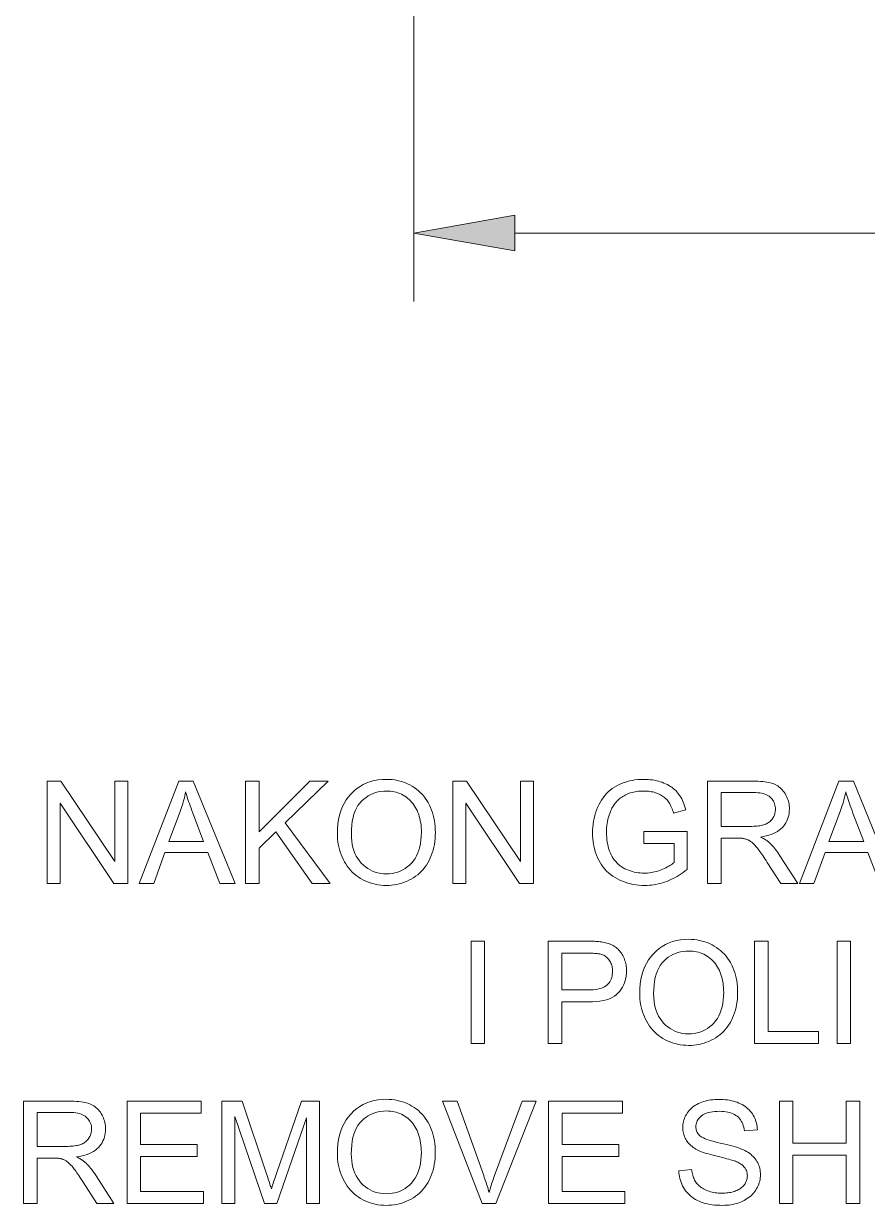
# Model space of a CAD drawing. Extents: x 0 to 297, y 0 to 420.
# Drawn here: x 185.37 to 210.08, y 201.06 to 235.65 of the extents above; entities that cross this region are included whole.
import ezdxf

# ---------------------------------------------------------------- set-up
doc = ezdxf.new("R2010")
doc.units = 0

msp = doc.modelspace()

# ---------------------------------------------------------------- linework, layer by layer
at = {"color": 7, "lineweight": 13}
for p, q in [((196.803, 271.213), (196.803, 227.518)), ((199.758, 229.518), (263.249, 229.518))]:
    msp.add_line(p, q, dxfattribs=at)
for points in [[(199.758, 230.039), (196.803, 229.518), (199.758, 228.997)], [(186.062, 210.477), (186.062, 213.477), (186.469, 213.477), (188.044, 211.122), (188.044, 213.477), (188.425, 213.477), (188.425, 210.477), (188.018, 210.477), (186.442, 212.834), (186.442, 210.477)], [(188.763, 210.477), (189.915, 213.477), (190.343, 213.477), (191.57, 210.477), (191.118, 210.477), (190.768, 211.386), (189.514, 211.386), (189.184, 210.477)], [(191.871, 210.477), (191.871, 213.477), (192.268, 213.477), (192.268, 211.989), (193.758, 213.477), (194.296, 213.477), (193.038, 212.261), (194.351, 210.477), (193.828, 210.477), (192.759, 211.995), (192.268, 211.516), (192.268, 210.477)], [(194.562, 211.938), (194.566, 212.084), (194.578, 212.224), (194.598, 212.357), (194.626, 212.484), (194.662, 212.604), (194.707, 212.718), (194.759, 212.825), (194.819, 212.926), (194.887, 213.02), (194.963, 213.108), (195.046, 213.188), (195.133, 213.26), (195.225, 213.323), (195.321, 213.378), (195.423, 213.424), (195.529, 213.463), (195.639, 213.492), (195.754, 213.513), (195.874, 213.526), (195.999, 213.53), (196.081, 213.528), (196.162, 213.522), (196.241, 213.512), (196.318, 213.498), (196.394, 213.481), (196.468, 213.459), (196.54, 213.433), (196.611, 213.403), (196.68, 213.369), (196.748, 213.332), (196.813, 213.29), (196.875, 213.246), (196.934, 213.198), (196.989, 213.148), (197.042, 213.094), (197.091, 213.037), (197.137, 212.977), (197.18, 212.914), (197.22, 212.848), (197.256, 212.778), (197.29, 212.706), (197.319, 212.632), (197.345, 212.556), (197.368, 212.479), (197.387, 212.399), (197.403, 212.318), (197.415, 212.234), (197.424, 212.149), (197.429, 212.062), (197.431, 211.973), (197.429, 211.883), (197.424, 211.794), (197.415, 211.708), (197.402, 211.623), (197.385, 211.541), (197.365, 211.46), (197.341, 211.381), (197.313, 211.304), (197.282, 211.229), (197.247, 211.156), (197.209, 211.086), (197.167, 211.019), (197.123, 210.956), (197.075, 210.896), (197.025, 210.84), (196.971, 210.787), (196.914, 210.738), (196.854, 210.692), (196.791, 210.65), (196.725, 210.611), (196.657, 210.576), (196.588, 210.544), (196.518, 210.517), (196.447, 210.492), (196.374, 210.472), (196.301, 210.455), (196.226, 210.442), (196.151, 210.433), (196.074, 210.428), (195.997, 210.426), (195.913, 210.428), (195.831, 210.434), (195.751, 210.444), (195.672, 210.459), (195.596, 210.477), (195.521, 210.499), (195.448, 210.526), (195.377, 210.557), (195.307, 210.592), (195.24, 210.63), (195.174, 210.673), (195.113, 210.718), (195.054, 210.767), (194.999, 210.818), (194.946, 210.872), (194.897, 210.93), (194.852, 210.99), (194.809, 211.053), (194.77, 211.12), (194.734, 211.189), (194.701, 211.26), (194.672, 211.332), (194.646, 211.405), (194.624, 211.479), (194.605, 211.553), (194.59, 211.629), (194.578, 211.705), (194.569, 211.782), (194.564, 211.859)], [(197.939, 210.477), (197.939, 213.477), (198.346, 213.477), (199.922, 211.122), (199.922, 213.477), (200.302, 213.477), (200.302, 210.477), (199.895, 210.477), (198.319, 212.834), (198.319, 210.477)], [(203.538, 211.654), (203.538, 212.006), (204.808, 212.008), (204.808, 210.894), (204.75, 210.849), (204.691, 210.806), (204.631, 210.765), (204.571, 210.726), (204.511, 210.69), (204.451, 210.656), (204.39, 210.624), (204.328, 210.595), (204.267, 210.568), (204.205, 210.543), (204.142, 210.521), (204.08, 210.501), (204.017, 210.483), (203.953, 210.468), (203.89, 210.455), (203.826, 210.445), (203.761, 210.436), (203.697, 210.43), (203.632, 210.427), (203.566, 210.426), (203.479, 210.428), (203.393, 210.433), (203.308, 210.443), (203.226, 210.456), (203.144, 210.473), (203.065, 210.494), (202.987, 210.519), (202.911, 210.547), (202.836, 210.579), (202.763, 210.615), (202.693, 210.655), (202.626, 210.698), (202.562, 210.744), (202.502, 210.794), (202.446, 210.847), (202.393, 210.903), (202.344, 210.963), (202.298, 211.026), (202.256, 211.093), (202.218, 211.162), (202.183, 211.235), (202.151, 211.309), (202.124, 211.385), (202.1, 211.462), (202.08, 211.542), (202.063, 211.622), (202.05, 211.705), (202.041, 211.789), (202.035, 211.875), (202.034, 211.963), (202.035, 212.05), (202.041, 212.135), (202.05, 212.22), (202.063, 212.304), (202.079, 212.386), (202.099, 212.467), (202.123, 212.547), (202.151, 212.626), (202.182, 212.704), (202.217, 212.78), (202.255, 212.854), (202.296, 212.924), (202.341, 212.99), (202.389, 213.053), (202.44, 213.111), (202.494, 213.165), (202.552, 213.216), (202.613, 213.262), (202.676, 213.305), (202.744, 213.344), (202.813, 213.379), (202.885, 213.41), (202.959, 213.438), (203.035, 213.462), (203.114, 213.482), (203.194, 213.499), (203.276, 213.512), (203.361, 213.521), (203.447, 213.526), (203.536, 213.528), (203.6, 213.527), (203.663, 213.524), (203.725, 213.519), (203.786, 213.511), (203.845, 213.502), (203.904, 213.49), (203.961, 213.476), (204.016, 213.461), (204.071, 213.443), (204.124, 213.423), (204.175, 213.401), (204.225, 213.377), (204.271, 213.352), (204.316, 213.325), (204.358, 213.297), (204.399, 213.266), (204.436, 213.235), (204.472, 213.201), (204.505, 213.166), (204.536, 213.129), (204.565, 213.09), (204.593, 213.049), (204.619, 213.006), (204.644, 212.96), (204.668, 212.912), (204.69, 212.862), (204.71, 212.809), (204.729, 212.754), (204.747, 212.697), (204.763, 212.638), (204.405, 212.54), (204.391, 212.585), (204.377, 212.627), (204.362, 212.668), (204.346, 212.707), (204.33, 212.744), (204.312, 212.779), (204.295, 212.812), (204.276, 212.844), (204.257, 212.873), (204.238, 212.9), (204.217, 212.926), (204.194, 212.95), (204.17, 212.974), (204.144, 212.996), (204.116, 213.018), (204.086, 213.038), (204.055, 213.058), (204.022, 213.076), (203.987, 213.093), (203.951, 213.11), (203.913, 213.125), (203.875, 213.138), (203.836, 213.15), (203.795, 213.16), (203.755, 213.169), (203.713, 213.176), (203.67, 213.181), (203.627, 213.185), (203.583, 213.188), (203.538, 213.188), (203.484, 213.188), (203.432, 213.185), (203.381, 213.181), (203.332, 213.175), (203.284, 213.168), (203.238, 213.159), (203.193, 213.148), (203.149, 213.135), (203.107, 213.121), (203.067, 213.106), (203.028, 213.088), (202.991, 213.07), (202.955, 213.051), (202.92, 213.031), (202.888, 213.01), (202.856, 212.987), (202.827, 212.964), (202.798, 212.94), (202.772, 212.914), (202.747, 212.888), (202.723, 212.86), (202.7, 212.832), (202.679, 212.804), (202.658, 212.775), (202.639, 212.746), (202.62, 212.716), (202.603, 212.685), (202.587, 212.654), (202.571, 212.623), (202.557, 212.591), (202.536, 212.535), (202.516, 212.478), (202.499, 212.42), (202.484, 212.361), (202.471, 212.301), (202.461, 212.24), (202.453, 212.178), (202.447, 212.115), (202.444, 212.052), (202.443, 211.987), (202.444, 211.908), (202.448, 211.832), (202.455, 211.758), (202.465, 211.687), (202.477, 211.619), (202.493, 211.553), (202.511, 211.49), (202.531, 211.429), (202.555, 211.371), (202.581, 211.316), (202.61, 211.263), (202.641, 211.213), (202.675, 211.166), (202.712, 211.122), (202.751, 211.081), (202.792, 211.042), (202.836, 211.006), (202.883, 210.973), (202.932, 210.942), (202.983, 210.915), (203.036, 210.89), (203.09, 210.868), (203.144, 210.848), (203.199, 210.831), (203.255, 210.817), (203.312, 210.805), (203.369, 210.796), (203.426, 210.789), (203.485, 210.785), (203.544, 210.784), (203.595, 210.785), (203.646, 210.788), (203.697, 210.793), (203.748, 210.8), (203.799, 210.809), (203.849, 210.82), (203.899, 210.833), (203.948, 210.847), (203.998, 210.864), (204.047, 210.883), (204.095, 210.903), (204.141, 210.923), (204.184, 210.944), (204.225, 210.965), (204.263, 210.986), (204.299, 211.007), (204.333, 211.029), (204.364, 211.05), (204.393, 211.073), (204.42, 211.095), (204.42, 211.654)], [(205.4, 210.477), (205.4, 213.477), (206.73, 213.477), (206.808, 213.476), (206.883, 213.474), (206.953, 213.47), (207.02, 213.464), (207.083, 213.457), (207.142, 213.448), (207.197, 213.437), (207.249, 213.425), (207.296, 213.411), (207.34, 213.396), (207.381, 213.379), (207.42, 213.359), (207.458, 213.336), (207.493, 213.312), (207.528, 213.284), (207.56, 213.255), (207.591, 213.222), (207.62, 213.188), (207.648, 213.15), (207.673, 213.111), (207.697, 213.069), (207.718, 213.027), (207.737, 212.984), (207.753, 212.94), (207.767, 212.895), (207.778, 212.85), (207.787, 212.803), (207.793, 212.756), (207.797, 212.707), (207.798, 212.658), (207.796, 212.596), (207.79, 212.535), (207.78, 212.476), (207.765, 212.419), (207.747, 212.364), (207.724, 212.311), (207.697, 212.261), (207.666, 212.212), (207.631, 212.165), (207.592, 212.12), (207.548, 212.078), (207.5, 212.039), (207.447, 212.003), (207.39, 211.971), (207.329, 211.941), (207.262, 211.915), (207.192, 211.892), (207.117, 211.872), (207.037, 211.855), (206.953, 211.842), (206.984, 211.827), (207.013, 211.812), (207.041, 211.797), (207.067, 211.782), (207.092, 211.767), (207.115, 211.752), (207.137, 211.737), (207.157, 211.722), (207.175, 211.707), (207.192, 211.692), (207.227, 211.66), (207.261, 211.625), (207.295, 211.59), (207.329, 211.552), (207.362, 211.513), (207.395, 211.472), (207.427, 211.43), (207.459, 211.386), (207.491, 211.341), (207.522, 211.293), (208.044, 210.477), (207.544, 210.477), (207.147, 211.101), (207.113, 211.154), (207.08, 211.204), (207.049, 211.252), (207.018, 211.297), (206.989, 211.339), (206.961, 211.38), (206.934, 211.417), (206.908, 211.452), (206.884, 211.485), (206.861, 211.514), (206.839, 211.542), (206.817, 211.568), (206.796, 211.593), (206.775, 211.615), (206.754, 211.636), (206.734, 211.655), (206.715, 211.673), (206.696, 211.689), (206.677, 211.703), (206.659, 211.715), (206.642, 211.726), (206.624, 211.737), (206.606, 211.746), (206.588, 211.755), (206.57, 211.764), (206.551, 211.771), (206.533, 211.778), (206.515, 211.784), (206.497, 211.79), (206.478, 211.795), (206.464, 211.798), (206.448, 211.8), (206.43, 211.802), (206.411, 211.804), (206.389, 211.806), (206.366, 211.807), (206.342, 211.808), (206.315, 211.809), (206.287, 211.809), (206.257, 211.809), (205.797, 211.809), (205.797, 210.477)], [(208.091, 210.477), (209.243, 213.477), (209.671, 213.477), (210.898, 210.477), (210.446, 210.477), (210.096, 211.386), (208.842, 211.386), (208.512, 210.477)], [(189.628, 211.709), (190.645, 211.709), (190.332, 212.54), (190.304, 212.614), (190.278, 212.686), (190.253, 212.755), (190.23, 212.821), (190.207, 212.885), (190.187, 212.945), (190.168, 213.004), (190.15, 213.059), (190.134, 213.112), (190.119, 213.162), (190.108, 213.104), (190.095, 213.047), (190.081, 212.989), (190.066, 212.932), (190.05, 212.874), (190.034, 212.817), (190.016, 212.76), (189.998, 212.703), (189.978, 212.646), (189.958, 212.589)], [(194.971, 211.932), (194.974, 211.826), (194.983, 211.724), (194.998, 211.627), (195.018, 211.535), (195.044, 211.447), (195.076, 211.364), (195.114, 211.286), (195.158, 211.212), (195.208, 211.142), (195.263, 211.078), (195.323, 211.018), (195.386, 210.965), (195.451, 210.918), (195.52, 210.878), (195.592, 210.843), (195.666, 210.815), (195.744, 210.794), (195.825, 210.778), (195.908, 210.769), (195.995, 210.765), (196.083, 210.769), (196.168, 210.778), (196.249, 210.794), (196.328, 210.816), (196.403, 210.844), (196.475, 210.879), (196.544, 210.92), (196.61, 210.967), (196.673, 211.021), (196.732, 211.081), (196.787, 211.146), (196.837, 211.217), (196.88, 211.293), (196.918, 211.375), (196.95, 211.462), (196.976, 211.554), (196.996, 211.651), (197.01, 211.754), (197.019, 211.862), (197.022, 211.975), (197.021, 212.047), (197.017, 212.118), (197.011, 212.186), (197.002, 212.253), (196.991, 212.318), (196.977, 212.381), (196.961, 212.442), (196.943, 212.501), (196.922, 212.559), (196.898, 212.614), (196.872, 212.668), (196.844, 212.719), (196.814, 212.767), (196.781, 212.813), (196.746, 212.857), (196.708, 212.898), (196.669, 212.937), (196.627, 212.973), (196.582, 213.007), (196.536, 213.038), (196.488, 213.067), (196.438, 213.092), (196.388, 213.115), (196.336, 213.134), (196.283, 213.151), (196.229, 213.164), (196.174, 213.175), (196.117, 213.182), (196.06, 213.187), (196.001, 213.188), (195.918, 213.185), (195.837, 213.177), (195.758, 213.162), (195.682, 213.142), (195.609, 213.116), (195.537, 213.084), (195.468, 213.047), (195.402, 213.003), (195.337, 212.954), (195.275, 212.899), (195.218, 212.837), (195.166, 212.767), (195.12, 212.69), (195.081, 212.605), (195.047, 212.512), (195.02, 212.412), (194.999, 212.303), (194.984, 212.187), (194.975, 212.064)], [(205.797, 212.153), (206.65, 212.153), (206.703, 212.153), (206.754, 212.155), (206.803, 212.158), (206.849, 212.162), (206.893, 212.167), (206.934, 212.173), (206.973, 212.18), (207.01, 212.189), (207.044, 212.199), (207.076, 212.209), (207.106, 212.221), (207.134, 212.234), (207.161, 212.249), (207.187, 212.265), (207.211, 212.282), (207.233, 212.301), (207.255, 212.321), (207.274, 212.342), (207.292, 212.365), (207.309, 212.389), (207.324, 212.414), (207.338, 212.44), (207.35, 212.465), (207.36, 212.492), (207.369, 212.518), (207.376, 212.546), (207.382, 212.573), (207.386, 212.601), (207.388, 212.63), (207.389, 212.658), (207.387, 212.7), (207.383, 212.74), (207.375, 212.779), (207.364, 212.817), (207.35, 212.852), (207.333, 212.887), (207.313, 212.919), (207.29, 212.95), (207.264, 212.98), (207.234, 213.008), (207.202, 213.034), (207.165, 213.058), (207.126, 213.078), (207.082, 213.096), (207.035, 213.111), (206.985, 213.123), (206.93, 213.133), (206.873, 213.14), (206.811, 213.144), (206.746, 213.145), (205.797, 213.145)], [(208.956, 211.709), (209.974, 211.709), (209.66, 212.54), (209.633, 212.614), (209.606, 212.686), (209.581, 212.755), (209.558, 212.821), (209.536, 212.885), (209.515, 212.945), (209.496, 213.004), (209.478, 213.059), (209.462, 213.112), (209.448, 213.162), (209.436, 213.104), (209.423, 213.047), (209.409, 212.989), (209.394, 212.932), (209.379, 212.874), (209.362, 212.817), (209.344, 212.76), (209.326, 212.703), (209.306, 212.646), (209.286, 212.589)], [(198.478, 205.795), (198.478, 208.795), (198.875, 208.795), (198.875, 205.795)], [(200.739, 205.795), (200.739, 208.795), (201.871, 208.795), (201.929, 208.795), (201.985, 208.794), (202.037, 208.792), (202.087, 208.79), (202.134, 208.788), (202.179, 208.784), (202.22, 208.781), (202.259, 208.776), (202.294, 208.772), (202.327, 208.766), (202.371, 208.758), (202.413, 208.749), (202.453, 208.738), (202.493, 208.726), (202.53, 208.713), (202.567, 208.698), (202.602, 208.682), (202.635, 208.665), (202.667, 208.646), (202.698, 208.626), (202.727, 208.604), (202.755, 208.581), (202.782, 208.557), (202.808, 208.53), (202.832, 208.502), (202.856, 208.472), (202.878, 208.441), (202.899, 208.408), (202.919, 208.373), (202.938, 208.336), (202.955, 208.299), (202.971, 208.26), (202.984, 208.221), (202.996, 208.182), (203.006, 208.141), (203.015, 208.1), (203.021, 208.058), (203.025, 208.015), (203.028, 207.971), (203.029, 207.927), (203.027, 207.852), (203.019, 207.779), (203.007, 207.708), (202.99, 207.64), (202.968, 207.574), (202.941, 207.51), (202.91, 207.449), (202.873, 207.39), (202.832, 207.334), (202.786, 207.279), (202.733, 207.229), (202.672, 207.184), (202.604, 207.144), (202.528, 207.11), (202.444, 207.081), (202.352, 207.057), (202.252, 207.038), (202.145, 207.025), (202.029, 207.017), (201.906, 207.014), (201.136, 207.014), (201.136, 205.795)], [(203.414, 207.256), (203.418, 207.402), (203.43, 207.542), (203.45, 207.675), (203.478, 207.802), (203.514, 207.922), (203.558, 208.035), (203.61, 208.143), (203.671, 208.243), (203.739, 208.338), (203.815, 208.425), (203.897, 208.506), (203.985, 208.578), (204.077, 208.641), (204.173, 208.696), (204.274, 208.742), (204.38, 208.78), (204.491, 208.81), (204.606, 208.831), (204.726, 208.844), (204.85, 208.848), (204.933, 208.846), (205.013, 208.84), (205.092, 208.83), (205.17, 208.816), (205.245, 208.798), (205.319, 208.777), (205.392, 208.751), (205.463, 208.721), (205.532, 208.687), (205.599, 208.65), (205.665, 208.608), (205.726, 208.564), (205.785, 208.516), (205.841, 208.466), (205.893, 208.412), (205.943, 208.355), (205.989, 208.295), (206.032, 208.232), (206.071, 208.165), (206.108, 208.096), (206.141, 208.024), (206.171, 207.95), (206.197, 207.874), (206.22, 207.797), (206.239, 207.717), (206.255, 207.636), (206.267, 207.552), (206.276, 207.467), (206.281, 207.38), (206.283, 207.291), (206.281, 207.2), (206.275, 207.112), (206.266, 207.026), (206.253, 206.941), (206.237, 206.858), (206.217, 206.778), (206.193, 206.699), (206.165, 206.622), (206.134, 206.547), (206.099, 206.474), (206.06, 206.404), (206.019, 206.337), (205.974, 206.274), (205.927, 206.214), (205.876, 206.158), (205.822, 206.105), (205.766, 206.056), (205.706, 206.01), (205.643, 205.968), (205.577, 205.929), (205.509, 205.894), (205.44, 205.862), (205.369, 205.834), (205.298, 205.81), (205.226, 205.79), (205.153, 205.773), (205.078, 205.76), (205.003, 205.751), (204.926, 205.745), (204.848, 205.744), (204.765, 205.746), (204.683, 205.752), (204.602, 205.762), (204.524, 205.776), (204.447, 205.795), (204.372, 205.817), (204.299, 205.844), (204.228, 205.875), (204.159, 205.909), (204.091, 205.948), (204.026, 205.991), (203.964, 206.036), (203.906, 206.085), (203.85, 206.136), (203.798, 206.19), (203.749, 206.248), (203.703, 206.308), (203.661, 206.371), (203.622, 206.438), (203.586, 206.507), (203.553, 206.578), (203.524, 206.65), (203.498, 206.723), (203.476, 206.797), (203.457, 206.871), (203.441, 206.947), (203.429, 207.023), (203.421, 207.1), (203.416, 207.177)], [(206.778, 205.795), (206.778, 208.795), (207.175, 208.795), (207.175, 206.149), (208.653, 206.149), (208.653, 205.795)], [(209.193, 205.795), (209.193, 208.795), (209.59, 208.795), (209.59, 205.795)], [(201.136, 207.368), (201.912, 207.368), (201.987, 207.37), (202.057, 207.374), (202.123, 207.381), (202.184, 207.391), (202.241, 207.404), (202.293, 207.42), (202.341, 207.439), (202.385, 207.46), (202.424, 207.484), (202.458, 207.512), (202.489, 207.542), (202.516, 207.574), (202.541, 207.608), (202.562, 207.645), (202.579, 207.684), (202.594, 207.726), (202.605, 207.769), (202.613, 207.816), (202.618, 207.864), (202.62, 207.915), (202.619, 207.952), (202.616, 207.988), (202.611, 208.023), (202.605, 208.057), (202.596, 208.09), (202.586, 208.121), (202.573, 208.152), (202.559, 208.181), (202.543, 208.21), (202.525, 208.237), (202.505, 208.263), (202.484, 208.287), (202.462, 208.309), (202.439, 208.33), (202.414, 208.348), (202.389, 208.365), (202.362, 208.38), (202.334, 208.393), (202.305, 208.405), (202.274, 208.414), (202.252, 208.419), (202.227, 208.424), (202.199, 208.428), (202.167, 208.431), (202.131, 208.434), (202.093, 208.437), (202.05, 208.438), (202.005, 208.44), (201.956, 208.441), (201.904, 208.441), (201.136, 208.441)], [(203.823, 207.25), (203.826, 207.144), (203.835, 207.042), (203.849, 206.945), (203.87, 206.853), (203.896, 206.765), (203.928, 206.682), (203.966, 206.603), (204.01, 206.529), (204.059, 206.46), (204.115, 206.395), (204.175, 206.336), (204.237, 206.283), (204.303, 206.236), (204.372, 206.196), (204.443, 206.161), (204.518, 206.133), (204.596, 206.111), (204.676, 206.096), (204.76, 206.086), (204.846, 206.083), (204.934, 206.086), (205.019, 206.096), (205.101, 206.112), (205.179, 206.134), (205.255, 206.162), (205.327, 206.197), (205.396, 206.238), (205.462, 206.285), (205.525, 206.339), (205.584, 206.398), (205.639, 206.464), (205.688, 206.535), (205.732, 206.611), (205.769, 206.693), (205.801, 206.78), (205.827, 206.872), (205.848, 206.969), (205.862, 207.072), (205.871, 207.18), (205.874, 207.293), (205.872, 207.365), (205.869, 207.436), (205.862, 207.504), (205.854, 207.571), (205.843, 207.636), (205.829, 207.699), (205.813, 207.76), (205.794, 207.819), (205.773, 207.877), (205.75, 207.932), (205.724, 207.986), (205.696, 208.037), (205.665, 208.085), (205.632, 208.131), (205.597, 208.175), (205.56, 208.216), (205.52, 208.255), (205.478, 208.291), (205.434, 208.325), (205.388, 208.356), (205.339, 208.384), (205.29, 208.41), (205.239, 208.433), (205.188, 208.452), (205.135, 208.469), (205.08, 208.482), (205.025, 208.493), (204.969, 208.5), (204.911, 208.505), (204.852, 208.506), (204.769, 208.503), (204.689, 208.495), (204.61, 208.48), (204.534, 208.46), (204.46, 208.434), (204.389, 208.402), (204.32, 208.364), (204.253, 208.321), (204.189, 208.272), (204.127, 208.217), (204.069, 208.155), (204.018, 208.085), (203.972, 208.008), (203.933, 207.923), (203.899, 207.83), (203.872, 207.73), (203.85, 207.621), (203.835, 207.505), (203.826, 207.381)], [(185.375, 201.113), (185.375, 204.113), (186.705, 204.113), (186.783, 204.112), (186.858, 204.109), (186.928, 204.105), (186.995, 204.1), (187.058, 204.092), (187.117, 204.084), (187.172, 204.073), (187.224, 204.061), (187.271, 204.047), (187.315, 204.032), (187.356, 204.014), (187.395, 203.995), (187.433, 203.972), (187.468, 203.947), (187.503, 203.92), (187.535, 203.89), (187.566, 203.858), (187.595, 203.823), (187.623, 203.786), (187.648, 203.746), (187.672, 203.705), (187.693, 203.663), (187.712, 203.62), (187.728, 203.576), (187.742, 203.531), (187.753, 203.485), (187.762, 203.439), (187.768, 203.391), (187.772, 203.343), (187.773, 203.294), (187.771, 203.231), (187.765, 203.17), (187.755, 203.112), (187.74, 203.055), (187.722, 203), (187.699, 202.947), (187.672, 202.896), (187.641, 202.848), (187.606, 202.801), (187.567, 202.756), (187.523, 202.714), (187.475, 202.675), (187.422, 202.639), (187.365, 202.606), (187.304, 202.577), (187.238, 202.551), (187.167, 202.528), (187.092, 202.508), (187.012, 202.491), (186.928, 202.478), (186.959, 202.462), (186.988, 202.447), (187.016, 202.432), (187.042, 202.417), (187.067, 202.402), (187.09, 202.387), (187.112, 202.373), (187.132, 202.358), (187.15, 202.343), (187.168, 202.328), (187.202, 202.296), (187.236, 202.261), (187.27, 202.225), (187.304, 202.188), (187.337, 202.149), (187.37, 202.108), (187.402, 202.066), (187.434, 202.022), (187.466, 201.976), (187.497, 201.929), (188.019, 201.113), (187.52, 201.113), (187.123, 201.737), (187.088, 201.79), (187.055, 201.84), (187.024, 201.887), (186.993, 201.933), (186.964, 201.975), (186.936, 202.015), (186.909, 202.053), (186.884, 202.088), (186.859, 202.12), (186.836, 202.15), (186.814, 202.178), (186.792, 202.204), (186.771, 202.228), (186.75, 202.251), (186.729, 202.272), (186.709, 202.291), (186.69, 202.309), (186.671, 202.324), (186.653, 202.338), (186.634, 202.351), (186.617, 202.362), (186.599, 202.372), (186.581, 202.382), (186.563, 202.391), (186.545, 202.399), (186.527, 202.407), (186.508, 202.414), (186.49, 202.42), (186.472, 202.426), (186.453, 202.431), (186.439, 202.433), (186.423, 202.436), (186.405, 202.438), (186.386, 202.44), (186.364, 202.441), (186.341, 202.443), (186.317, 202.444), (186.29, 202.444), (186.262, 202.445), (186.232, 202.445), (185.772, 202.445), (185.772, 201.113)], [(188.404, 201.113), (188.404, 204.113), (190.573, 204.113), (190.573, 203.759), (188.801, 203.759), (188.801, 202.84), (190.46, 202.84), (190.46, 202.488), (188.801, 202.488), (188.801, 201.467), (190.642, 201.467), (190.642, 201.113)], [(191.178, 201.113), (191.178, 204.113), (191.776, 204.113), (192.486, 201.989), (192.505, 201.931), (192.523, 201.876), (192.54, 201.824), (192.556, 201.775), (192.571, 201.729), (192.585, 201.686), (192.598, 201.646), (192.609, 201.609), (192.62, 201.575), (192.629, 201.544), (192.64, 201.579), (192.652, 201.616), (192.665, 201.656), (192.679, 201.7), (192.695, 201.747), (192.711, 201.796), (192.729, 201.849), (192.748, 201.905), (192.768, 201.963), (192.789, 202.025), (193.507, 204.113), (194.041, 204.113), (194.041, 201.113), (193.659, 201.113), (193.659, 203.624), (192.787, 201.113), (192.429, 201.113), (191.561, 203.667), (191.561, 201.113)], [(194.561, 202.574), (194.565, 202.72), (194.577, 202.86), (194.597, 202.993), (194.625, 203.119), (194.661, 203.24), (194.706, 203.353), (194.758, 203.461), (194.818, 203.561), (194.886, 203.656), (194.962, 203.743), (195.045, 203.824), (195.132, 203.895), (195.224, 203.959), (195.32, 204.014), (195.422, 204.06), (195.528, 204.098), (195.638, 204.128), (195.753, 204.149), (195.873, 204.162), (195.998, 204.166), (196.08, 204.164), (196.161, 204.158), (196.24, 204.148), (196.317, 204.134), (196.393, 204.116), (196.467, 204.094), (196.539, 204.069), (196.61, 204.039), (196.679, 204.005), (196.747, 203.967), (196.812, 203.926), (196.874, 203.882), (196.933, 203.834), (196.988, 203.784), (197.041, 203.73), (197.09, 203.673), (197.136, 203.613), (197.179, 203.55), (197.219, 203.483), (197.255, 203.414), (197.288, 203.342), (197.318, 203.268), (197.344, 203.192), (197.367, 203.115), (197.386, 203.035), (197.402, 202.954), (197.414, 202.87), (197.423, 202.785), (197.428, 202.698), (197.43, 202.609), (197.428, 202.518), (197.423, 202.43), (197.414, 202.343), (197.401, 202.259), (197.384, 202.176), (197.364, 202.096), (197.34, 202.017), (197.312, 201.94), (197.281, 201.865), (197.246, 201.792), (197.208, 201.722), (197.166, 201.655), (197.122, 201.592), (197.074, 201.532), (197.023, 201.476), (196.97, 201.423), (196.913, 201.374), (196.853, 201.328), (196.79, 201.285), (196.724, 201.247), (196.656, 201.212), (196.587, 201.18), (196.517, 201.152), (196.446, 201.128), (196.373, 201.108), (196.3, 201.091), (196.225, 201.078), (196.15, 201.069), (196.073, 201.063), (195.996, 201.062), (195.912, 201.064), (195.83, 201.07), (195.75, 201.08), (195.671, 201.094), (195.595, 201.113), (195.52, 201.135), (195.447, 201.162), (195.376, 201.192), (195.306, 201.227), (195.239, 201.266), (195.173, 201.309), (195.112, 201.354), (195.053, 201.402), (194.998, 201.454), (194.945, 201.508), (194.896, 201.565), (194.851, 201.626), (194.808, 201.689), (194.769, 201.756), (194.733, 201.825), (194.7, 201.896), (194.671, 201.968), (194.645, 202.041), (194.623, 202.115), (194.604, 202.189), (194.589, 202.264), (194.577, 202.34), (194.568, 202.417), (194.563, 202.495)], [(198.799, 201.113), (197.637, 204.113), (198.067, 204.113), (198.846, 201.933), (198.865, 201.881), (198.883, 201.83), (198.9, 201.779), (198.917, 201.729), (198.933, 201.68), (198.948, 201.631), (198.963, 201.583), (198.977, 201.535), (198.991, 201.488), (199.004, 201.442), (199.018, 201.491), (199.033, 201.54), (199.048, 201.589), (199.063, 201.639), (199.079, 201.688), (199.095, 201.737), (199.112, 201.786), (199.13, 201.835), (199.147, 201.884), (199.166, 201.933), (199.976, 204.113), (200.381, 204.113), (199.206, 201.113)], [(200.745, 201.113), (200.745, 204.113), (202.915, 204.113), (202.915, 203.759), (201.142, 203.759), (201.142, 202.84), (202.802, 202.84), (202.802, 202.488), (201.142, 202.488), (201.142, 201.467), (202.984, 201.467), (202.984, 201.113)], [(204.562, 202.077), (204.936, 202.109), (204.942, 202.065), (204.95, 202.022), (204.959, 201.981), (204.969, 201.942), (204.981, 201.904), (204.994, 201.868), (205.008, 201.834), (205.024, 201.801), (205.041, 201.77), (205.06, 201.74), (205.081, 201.712), (205.103, 201.684), (205.128, 201.658), (205.155, 201.633), (205.184, 201.609), (205.215, 201.587), (205.249, 201.565), (205.284, 201.544), (205.322, 201.525), (205.362, 201.507), (205.403, 201.49), (205.446, 201.475), (205.489, 201.461), (205.534, 201.45), (205.579, 201.44), (205.626, 201.432), (205.674, 201.426), (205.722, 201.421), (205.772, 201.418), (205.822, 201.418), (205.867, 201.418), (205.911, 201.42), (205.954, 201.424), (205.996, 201.428), (206.036, 201.434), (206.076, 201.442), (206.114, 201.451), (206.152, 201.461), (206.188, 201.472), (206.224, 201.485), (206.257, 201.499), (206.29, 201.514), (206.32, 201.53), (206.348, 201.547), (206.375, 201.565), (206.4, 201.584), (206.423, 201.604), (206.445, 201.625), (206.464, 201.647), (206.482, 201.67), (206.499, 201.694), (206.513, 201.718), (206.526, 201.743), (206.537, 201.768), (206.546, 201.793), (206.554, 201.819), (206.56, 201.846), (206.564, 201.872), (206.566, 201.9), (206.567, 201.927), (206.566, 201.955), (206.564, 201.982), (206.56, 202.009), (206.554, 202.034), (206.547, 202.059), (206.538, 202.084), (206.527, 202.107), (206.515, 202.13), (206.501, 202.152), (206.485, 202.174), (206.468, 202.194), (206.448, 202.215), (206.427, 202.234), (206.403, 202.253), (206.377, 202.271), (206.349, 202.288), (206.319, 202.305), (206.286, 202.321), (206.252, 202.336), (206.215, 202.351), (206.188, 202.361), (206.155, 202.372), (206.117, 202.384), (206.072, 202.397), (206.021, 202.411), (205.965, 202.426), (205.903, 202.442), (205.835, 202.459), (205.761, 202.478), (205.681, 202.497), (205.601, 202.517), (205.526, 202.536), (205.455, 202.556), (205.39, 202.575), (205.33, 202.593), (205.274, 202.612), (205.224, 202.63), (205.178, 202.649), (205.138, 202.667), (205.102, 202.684), (205.06, 202.707), (205.021, 202.731), (204.983, 202.757), (204.948, 202.783), (204.915, 202.81), (204.884, 202.839), (204.855, 202.868), (204.828, 202.899), (204.804, 202.931), (204.782, 202.964), (204.762, 202.997), (204.744, 203.032), (204.728, 203.067), (204.714, 203.103), (204.703, 203.14), (204.693, 203.178), (204.686, 203.217), (204.681, 203.256), (204.677, 203.296), (204.676, 203.337), (204.678, 203.382), (204.682, 203.427), (204.688, 203.471), (204.697, 203.514), (204.709, 203.557), (204.723, 203.599), (204.74, 203.641), (204.759, 203.682), (204.781, 203.722), (204.805, 203.762), (204.832, 203.8), (204.862, 203.837), (204.893, 203.872), (204.927, 203.904), (204.964, 203.935), (205.003, 203.964), (205.044, 203.992), (205.088, 204.017), (205.134, 204.04), (205.182, 204.062), (205.232, 204.081), (205.283, 204.098), (205.335, 204.114), (205.389, 204.127), (205.443, 204.138), (205.499, 204.147), (205.556, 204.155), (205.613, 204.16), (205.672, 204.163), (205.732, 204.164), (205.798, 204.163), (205.863, 204.16), (205.925, 204.154), (205.987, 204.147), (206.046, 204.137), (206.104, 204.125), (206.161, 204.111), (206.216, 204.095), (206.269, 204.077), (206.321, 204.056), (206.37, 204.034), (206.418, 204.009), (206.463, 203.983), (206.506, 203.954), (206.546, 203.924), (206.584, 203.891), (206.62, 203.856), (206.653, 203.82), (206.684, 203.781), (206.713, 203.74), (206.739, 203.698), (206.762, 203.655), (206.783, 203.61), (206.802, 203.564), (206.818, 203.518), (206.831, 203.47), (206.842, 203.421), (206.851, 203.371), (206.857, 203.32), (206.86, 203.268), (206.479, 203.239), (206.472, 203.294), (206.461, 203.347), (206.448, 203.397), (206.431, 203.444), (206.412, 203.489), (206.39, 203.53), (206.365, 203.569), (206.337, 203.605), (206.306, 203.638), (206.272, 203.669), (206.234, 203.696), (206.194, 203.721), (206.15, 203.743), (206.103, 203.762), (206.052, 203.778), (205.998, 203.791), (205.941, 203.801), (205.88, 203.808), (205.816, 203.812), (205.749, 203.814), (205.679, 203.813), (205.612, 203.809), (205.55, 203.802), (205.492, 203.793), (205.437, 203.781), (205.387, 203.766), (205.34, 203.749), (205.298, 203.729), (205.259, 203.707), (205.224, 203.682), (205.193, 203.655), (205.165, 203.627), (205.14, 203.598), (205.118, 203.568), (205.1, 203.536), (205.085, 203.504), (205.074, 203.471), (205.066, 203.436), (205.061, 203.4), (205.059, 203.364), (205.06, 203.332), (205.064, 203.301), (205.07, 203.272), (205.078, 203.244), (205.088, 203.216), (205.101, 203.19), (205.116, 203.165), (205.134, 203.142), (205.154, 203.119), (205.176, 203.098), (205.202, 203.077), (205.236, 203.056), (205.278, 203.035), (205.327, 203.013), (205.383, 202.992), (205.446, 202.971), (205.517, 202.949), (205.596, 202.927), (205.681, 202.906), (205.774, 202.884), (205.868, 202.862), (205.956, 202.841), (206.037, 202.821), (206.113, 202.801), (206.182, 202.781), (206.246, 202.762), (206.303, 202.744), (206.354, 202.726), (206.399, 202.709), (206.438, 202.692), (206.489, 202.668), (206.538, 202.642), (206.583, 202.614), (206.626, 202.586), (206.666, 202.556), (206.703, 202.524), (206.738, 202.492), (206.77, 202.458), (206.799, 202.423), (206.825, 202.387), (206.849, 202.349), (206.87, 202.31), (206.889, 202.27), (206.905, 202.229), (206.919, 202.187), (206.93, 202.144), (206.939, 202.1), (206.945, 202.054), (206.949, 202.008), (206.95, 201.96), (206.949, 201.912), (206.944, 201.865), (206.938, 201.819), (206.928, 201.773), (206.916, 201.727), (206.901, 201.683), (206.883, 201.638), (206.862, 201.594), (206.839, 201.551), (206.813, 201.509), (206.784, 201.467), (206.753, 201.428), (206.72, 201.39), (206.684, 201.354), (206.646, 201.32), (206.605, 201.288), (206.562, 201.258), (206.517, 201.23), (206.469, 201.204), (206.419, 201.179), (206.367, 201.157), (206.314, 201.137), (206.259, 201.119), (206.203, 201.104), (206.146, 201.091), (206.088, 201.08), (206.028, 201.072), (205.967, 201.066), (205.904, 201.063), (205.841, 201.062), (205.761, 201.063), (205.683, 201.066), (205.608, 201.072), (205.536, 201.081), (205.467, 201.091), (205.4, 201.104), (205.335, 201.12), (205.274, 201.137), (205.215, 201.158), (205.158, 201.18), (205.105, 201.205), (205.053, 201.232), (205.004, 201.262), (204.957, 201.294), (204.913, 201.329), (204.871, 201.366), (204.831, 201.405), (204.794, 201.447), (204.759, 201.491), (204.727, 201.537), (204.697, 201.586), (204.67, 201.635), (204.646, 201.686), (204.625, 201.738), (204.607, 201.791), (204.592, 201.846), (204.58, 201.902), (204.571, 201.959), (204.565, 202.017)], [(207.505, 201.113), (207.505, 204.113), (207.902, 204.113), (207.902, 202.881), (209.461, 202.881), (209.461, 204.113), (209.858, 204.113), (209.858, 201.113), (209.461, 201.113), (209.461, 202.527), (207.902, 202.527), (207.902, 201.113)], [(185.772, 202.789), (186.625, 202.789), (186.679, 202.789), (186.729, 202.791), (186.778, 202.794), (186.824, 202.798), (186.868, 202.803), (186.909, 202.809), (186.948, 202.816), (186.985, 202.825), (187.019, 202.834), (187.051, 202.845), (187.081, 202.857), (187.109, 202.87), (187.136, 202.885), (187.162, 202.901), (187.186, 202.918), (187.209, 202.937), (187.23, 202.957), (187.249, 202.978), (187.268, 203.001), (187.284, 203.025), (187.299, 203.05), (187.313, 203.075), (187.325, 203.101), (187.335, 203.128), (187.344, 203.154), (187.351, 203.181), (187.357, 203.209), (187.361, 203.237), (187.363, 203.265), (187.364, 203.294), (187.362, 203.336), (187.358, 203.376), (187.35, 203.415), (187.339, 203.452), (187.325, 203.488), (187.308, 203.522), (187.288, 203.555), (187.265, 203.586), (187.239, 203.616), (187.21, 203.644), (187.177, 203.67), (187.141, 203.693), (187.101, 203.714), (187.057, 203.732), (187.01, 203.747), (186.96, 203.759), (186.905, 203.769), (186.848, 203.776), (186.786, 203.78), (186.721, 203.781), (185.772, 203.781)], [(194.97, 202.568), (194.973, 202.461), (194.982, 202.36), (194.997, 202.263), (195.017, 202.171), (195.043, 202.083), (195.075, 202), (195.113, 201.921), (195.157, 201.847), (195.207, 201.778), (195.262, 201.713), (195.322, 201.654), (195.385, 201.601), (195.45, 201.554), (195.519, 201.514), (195.591, 201.479), (195.665, 201.451), (195.743, 201.429), (195.824, 201.414), (195.907, 201.404), (195.994, 201.401), (196.082, 201.404), (196.167, 201.414), (196.248, 201.43), (196.327, 201.452), (196.402, 201.48), (196.474, 201.515), (196.543, 201.556), (196.609, 201.603), (196.672, 201.656), (196.731, 201.716), (196.786, 201.782), (196.836, 201.853), (196.879, 201.929), (196.917, 202.011), (196.949, 202.097), (196.975, 202.19), (196.995, 202.287), (197.009, 202.39), (197.018, 202.497), (197.021, 202.611), (197.02, 202.683), (197.016, 202.753), (197.01, 202.822), (197.001, 202.889), (196.99, 202.954), (196.976, 203.017), (196.96, 203.078), (196.942, 203.137), (196.921, 203.195), (196.897, 203.25), (196.871, 203.304), (196.843, 203.354), (196.813, 203.403), (196.78, 203.449), (196.745, 203.493), (196.707, 203.534), (196.668, 203.572), (196.626, 203.609), (196.581, 203.642), (196.535, 203.674), (196.487, 203.702), (196.437, 203.728), (196.387, 203.75), (196.335, 203.77), (196.282, 203.787), (196.228, 203.8), (196.173, 203.811), (196.116, 203.818), (196.059, 203.823), (196, 203.824), (195.917, 203.821), (195.836, 203.813), (195.757, 203.798), (195.681, 203.778), (195.608, 203.752), (195.536, 203.72), (195.467, 203.682), (195.401, 203.639), (195.336, 203.59), (195.274, 203.535), (195.217, 203.473), (195.165, 203.403), (195.119, 203.326), (195.08, 203.241), (195.046, 203.148), (195.019, 203.047), (194.998, 202.939), (194.983, 202.823), (194.973, 202.699)]]:
    msp.add_lwpolyline(points, close=True, dxfattribs=at)
msp.add_solid([(199.758, 230.039), (196.803, 229.518), (199.758, 230.039), (199.758, 228.997)], dxfattribs=at)

doc.saveas('drawing.dxf')
